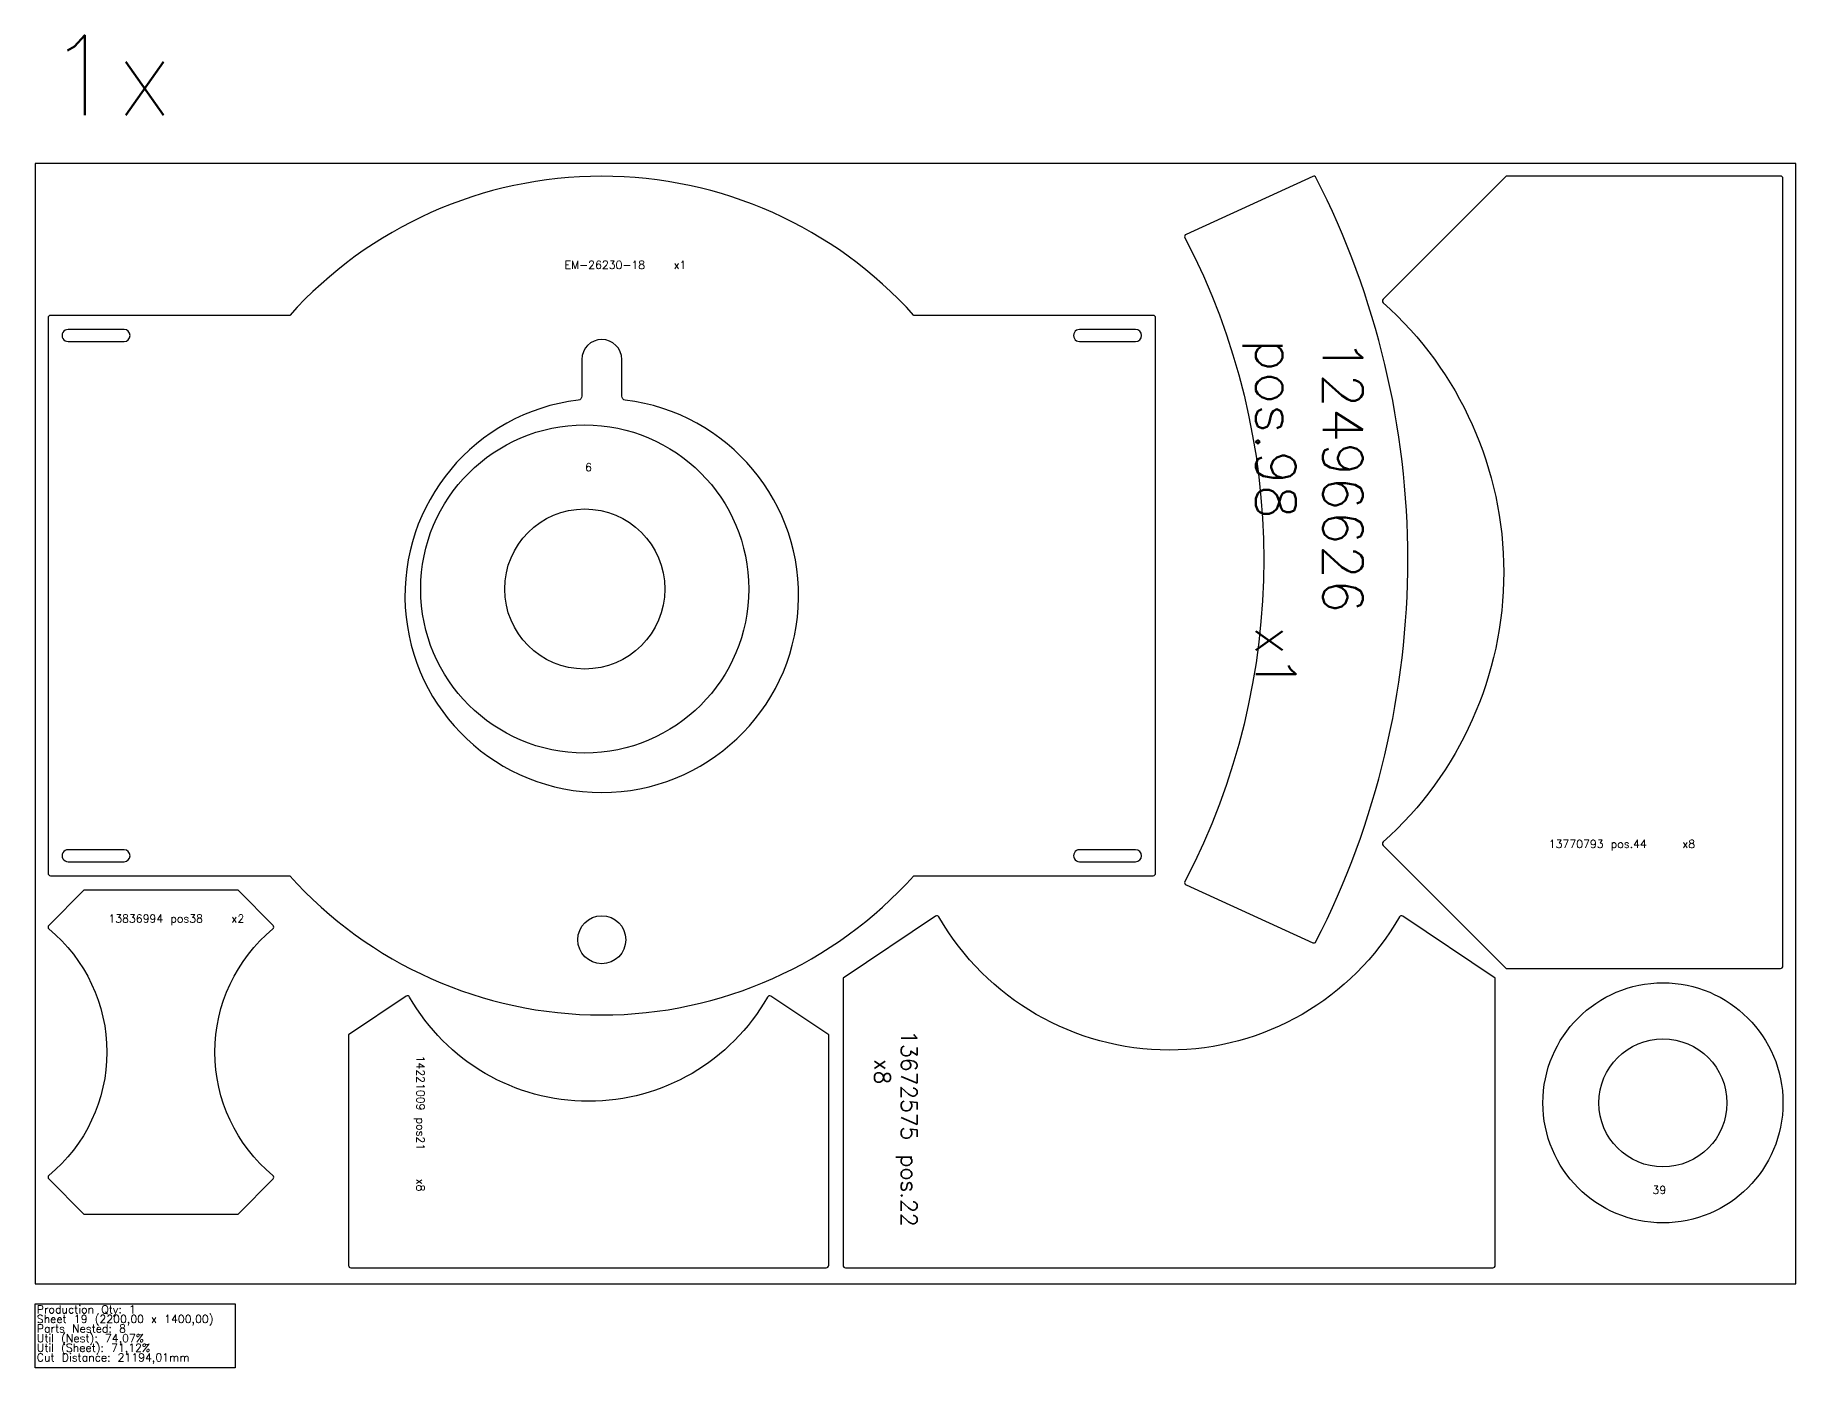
# Model space of a CAD drawing. Header units: millimetres. Extents: x 0 to 68500, y -105 to 2360.
# Drawn here: x 49920 to 52120, y -105 to 1560 of the extents above; entities that cross this region are included whole.
import ezdxf

# ---------------------------------------------------------------- set-up
doc = ezdxf.new("R2010")
doc.units = ezdxf.units.MM
for name, color, linetype in [('--NestedParts--', 7, 'Continuous'), ('sheet', 24, 'Continuous'), ('Stats', 7, 'Continuous'), ('Texto', 7, 'Continuous')]:
    doc.layers.add(name, color=color, linetype=linetype)
doc.styles.get("Standard").update_dxf_attribs({"font": 'txt.shx'})

msp = doc.modelspace()

# ---------------------------------------------------------------- linework, layer by layer
at = {"layer": '--NestedParts--', "color": 7}
for points in [[(51320, 1206.9, 0.414214), (51317, 1209.9), (51018, 1209.9, 0.446189), (50238, 1209.9), (49939, 1209.9, 0.414214), (49936, 1206.9), (49936, 512.9, 0.414214), (49939, 509.9), (50238, 509.9, 0.446189), (51018, 509.9), (51317, 509.9, 0.414214), (51320, 512.9)], [(52101, 394, 0.414214), (52104, 397), (52104, 1381, 0.414214), (52101, 1384), (51758, 1384), (51604.2, 1230.2, 0.430593), (51604.4, 1225.9, -0.44717), (51604.4, 552.1, 0.430593), (51604.2, 547.8), (51758, 394)], [(50031, 1192.4), (49961, 1192.4, 1.000057), (49961, 1177.4), (50031, 1177.4, 0.99994)], [(51225, 1192.4, 1.000049), (51225, 1177.4), (51295, 1177.4, 0.999958), (51295, 1192.4)], [(50657.4, 1104.1, -0.379542), (50653, 1109.1), (50653, 1154.9, 0.999995), (50603, 1154.9), (50603, 1109.1, -0.379542), (50598.6, 1104.1, 16.673357)], [(50031, 527.4, 0.99998), (50031, 542.4), (49961, 542.4, 1.000058), (49961, 527.4)], [(51225, 527.4), (51295, 527.4, 0.999986), (51295, 542.4), (51225, 542.4, 1.00006)], [(49980.6, 491.9), (49936.9, 447.8, 0.440762), (49937.1, 443.4, -0.470317), (49937.1, 135.3, 0.440762), (49936.9, 130.9), (49980.6, 86.9), (50173.6, 86.9), (50217.2, 130.9, 0.440762), (50217, 135.3, -0.470317), (50217, 443.4, 0.440762), (50217.2, 447.8), (50173.6, 491.9)], [(51045, 459.4), (50929.5, 382), (50929.5, 23, 0.414214), (50932.5, 20), (51741.5, 20, 0.414214), (51744.5, 23), (51744.5, 382), (51629, 459.4, 0.434137), (51624.7, 458.4, -0.578139), (51049.3, 458.4, 0.434137)], [(50311.5, 23, 0.414214), (50314.5, 20), (50908.5, 20, 0.414214), (50911.5, 23), (50911.5, 311), (50839.3, 359.2, 0.435642), (50835, 358.2, -0.582391), (50387.9, 358.2, 0.435642), (50383.7, 359.2), (50311.5, 311)]]:
    msp.add_lwpolyline(points, format="xyb", close=True, dxfattribs=at)
at = {"layer": '--NestedParts--', "color": 4}
msp.add_lwpolyline([(51358.1, 1311.2, 0.429277), (51356.6, 1307.1, -0.245008), (51356.6, 502.7, 0.429277), (51358.1, 498.6), (51516.4, 426.1, 0.401777), (51520.4, 427.5, 0.240504), (51520.4, 1382.3, 0.401777), (51516.4, 1383.7)], format="xyb", close=True, dxfattribs=at)
at = {"layer": '--NestedParts--', "color": 7}
for centre, radius in [((50606.7, 868.1), 205), ((50606.7, 868.1), 100), ((50628, 429.9), 30), ((51954, 226), 150), ((51954, 226), 80)]:
    msp.add_circle(centre, radius, dxfattribs=at)
at = {"layer": 'sheet', "color": 7}
msp.add_lwpolyline([(49920, 0), (52120, 0), (52120, 1400), (49920, 1400)], close=True, dxfattribs=at)
at = {"layer": 'Stats', "color": 151}
msp.add_lwpolyline([(49920, -25), (50170, -25), (50170, -105), (49920, -105), (49920, -25)], close=True, dxfattribs=at)

# ---------------------------------------------------------------- texts
at = {"insert": (49934.8, 1560.1), "char_height": 100, "attachment_point": 1}
msp.add_mtext_dynamic_manual_height_columns('1x', width=283.974, gutter_width=1, heights=[0], dxfattribs=at)
at = {"layer": 'Stats', "color": 60}
for s, p in [('Sheet 19 (2200,00 x 1400,00)', (49922, -49)), ('Production Qty: 1', (49922, -37)), ('Parts Nested: 8', (49922, -61)), ('Util (Nest): 74,07%', (49922, -73)), ('Cut Distance: 21194,01mm', (49922, -97)), ('Util (Sheet): 71,12%', (49922, -85))]:
    msp.add_text(s, height=10, dxfattribs=at).set_placement(p)
at = {"layer": 'Texto', "color": 3, "char_height": 10, "attachment_point": 1}
for s, insert, width in [('EM-26230-18    x1', (50581.4, 1278.1), 266.034), ('6', (50607, 1025.3), 25.724), ('13770793 pos.44     x8', (51811.3, 554.5), 335.081), ('13836994 pos38    x2', (50011.4, 461.3), 184.616), ('39', (51940.9, 122.2), 25.724)]:
    msp.add_mtext(s, dxfattribs=dict(at, insert=insert, width=width))
at = {"layer": 'Texto', "color": 3, "attachment_point": 1, "rotation": 270}
for s, insert, char_height, width in [('12496626 pos.98   x1', (51578.8, 1180.5), 50, 647.601), ('13672575 pos.22    x8', (51021.9, 316.5), 20, 288.466), ('14221009 pos21    x8', (50406.6, 285.1), 10, 241.542)]:
    msp.add_mtext(s, dxfattribs=dict(at, insert=insert, char_height=char_height, width=width))

doc.saveas('drawing.dxf')
